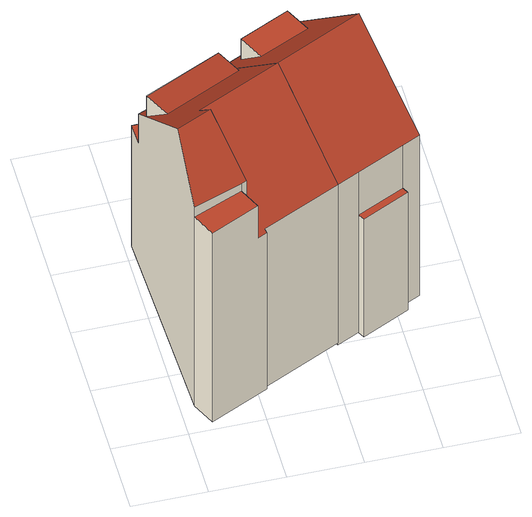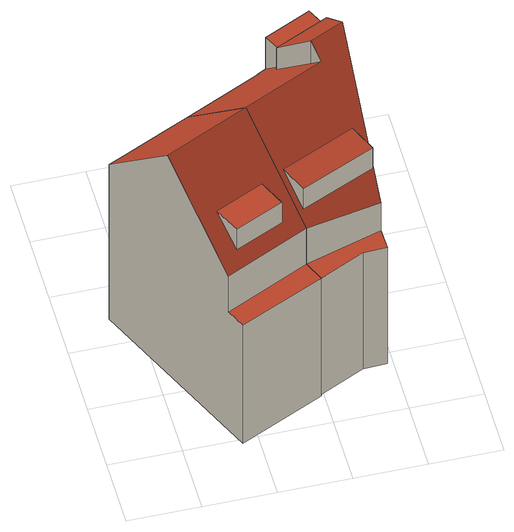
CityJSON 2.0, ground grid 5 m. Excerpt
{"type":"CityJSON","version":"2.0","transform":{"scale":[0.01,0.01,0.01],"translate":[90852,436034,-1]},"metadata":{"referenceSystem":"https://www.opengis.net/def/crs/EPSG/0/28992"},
"CityObjects":{
"building1":{"type":"Building","attributes":{"measuredHeight":21.65,"yearOfConstruction":1929,"LAAGSTE_BOUWLAAG":"0","AANTAL_BOUWLAGEN":"6","AANTAL_ADRESSEN":"3","WIJK":"Delfshaven","PANDSOORT":"Tussenpand","BUURT":"Nieuwe Westen","HOOGSTE_BOUWLAAG":"5"},"address":[{"CountryName":"Nederland","LocalityName":"Rotterdam","ThoroughfareNumber":"311-311","ThoroughfareName":"Rochussenstraat","PostalCode":"3023DG"}],"children":["building1-1"],"geometry":[{"type":"Solid","lod":"2","boundaries":[[[[0,1,2]],[[3,4,5]],[[4,2,1,5]],[[5,1,0,3]],[[6,7,8,9]],[[10,11,12]],[[13,11,10,14]],[[15,16,17,18,19,20,21,22]],[[23,22,21,24]],[[25,6,9,26,27,28,29]],[[30,20,19,31]],[[32,15,22,33]],[[28,18,17,29]],[[34,35,33,36]],[[33,35,13,14,32]],[[37,34,36,23,24,38]],[[38,8,7,37]],[[26,30,31,27]],[[33,22,23,36]],[[34,37,7,6,25,12,11,13,35]],[[18,28,27,31,19]],[[29,17,16,10,12,25],[4,3,0,2]],[[32,14,10,16,15]],[[30,26,9,8,38,24,21,20]]]],"semantics":{"surfaces":[{"type":"WallSurface"},{"type":"RoofSurface"},{"type":"GroundSurface"}],"values":[[0,0,0,1,0,0,0,0,0,0,0,0,0,0,0,0,0,0,1,1,1,1,1,2]]}}]},
"building1-1":{"type":"BuildingInstallation","parents":["building1"],"geometry":[{"type":"MultiSurface","lod":"2","boundaries":[[[5,1,0,3]],[[0,1,2]],[[3,4,5]],[[4,2,1,5]]],"semantics":{"surfaces":[{"type":"RoofSurface"},{"type":"WallSurface"}],"values":[0,1,1,1]}}]},
"building2":{"type":"Building","attributes":{"measuredHeight":20.77,"yearOfConstruction":1929,"LAAGSTE_BOUWLAAG":"-1","AANTAL_BOUWLAGEN":"6","AANTAL_ADRESSEN":"4","WIJK":"Delfshaven","PANDSOORT":"Tussenpand","BUURT":"Nieuwe Westen","HOOGSTE_BOUWLAAG":"4"},"address":[{"CountryName":"Nederland","LocalityName":"Rotterdam","ThoroughfareNumber":"309-309","ThoroughfareName":"Rochussenstraat","PostalCode":"3023DG"}],"children":["building2-1"],"geometry":[{"type":"Solid","lod":"2","boundaries":[[[[39,40,41,42]],[[43,39,42]],[[44,41,40]],[[42,41,44,43]],[[6,25,29,28,27,45,46]],[[47,48,49,50]],[[51,47,50,52]],[[6,46,49,48,53]],[[54,55,56,57,58]],[[58,53,48,54]],[[59,57,56,60,61,62,63]],[[60,45,27,61]],[[62,28,29,63]],[[52,55,54,51]],[[63,29,25,59],[39,43,44,40]],[[54,48,47,51]],[[53,58,57,59,25,6]],[[61,27,28,62]],[[56,55,52,50,49,46,45,60]]]],"semantics":{"surfaces":[{"type":"WallSurface"},{"type":"RoofSurface"},{"type":"GroundSurface"}],"values":[[0,0,0,1,0,0,0,0,0,0,0,0,0,0,1,1,1,1,2]]}}]},
"building2-1":{"type":"BuildingInstallation","parents":["building2"],"geometry":[{"type":"MultiSurface","lod":"2","boundaries":[[[42,41,44,43]],[[39,40,41,42]],[[43,39,42]],[[44,41,40]]],"semantics":{"surfaces":[{"type":"RoofSurface"},{"type":"WallSurface"}],"values":[0,1,1,1]}}]}
},
"vertices":[
[142,1093,1842],[57,1280,1830],[57,1280,1641],[662,1332,1846],[577,1518,1646],[577,1518,1835],[1081,496,1570],[550,248,1570],[550,248,114],[1081,496,114],[312,680,2279],[312,680,2066],[267,777,2175],[461,362,1712],[461,362,1918],[88,207,1939],[76,569,2280],[47,1451,1485],[47,1451,1222],[42,1601,1222],[42,1601,114],[88,207,114],[88,207,1852],[163,46,1852],[163,46,114],[837,1044,2175],[519,1756,114],[519,1756,1222],[582,1614,1222],[582,1614,1564],[205,1609,114],[205,1609,1222],[424,345,1918],[424,345,1852],[492,200,1551],[424,345,1712],[492,200,1852],[557,231,1551],[557,231,114],
[1077,1754,1645],[740,1597,1645],[740,1597,1834],[1077,1754,1834],[1162,1574,1840],[824,1416,1840],[519,1756,98],[1081,496,98],[1252,521,1177],[1230,565,1177],[1230,565,98],[1252,521,98],[1573,672,1177],[1573,672,98],[1230,565,1570],[1552,716,1177],[1552,716,98],[1673,772,98],[1673,772,1570],[1552,716,1570],[1426,1320,2175],[1106,2030,98],[1106,2030,1222],[1168,1893,1222],[1168,1893,1560]
]}
